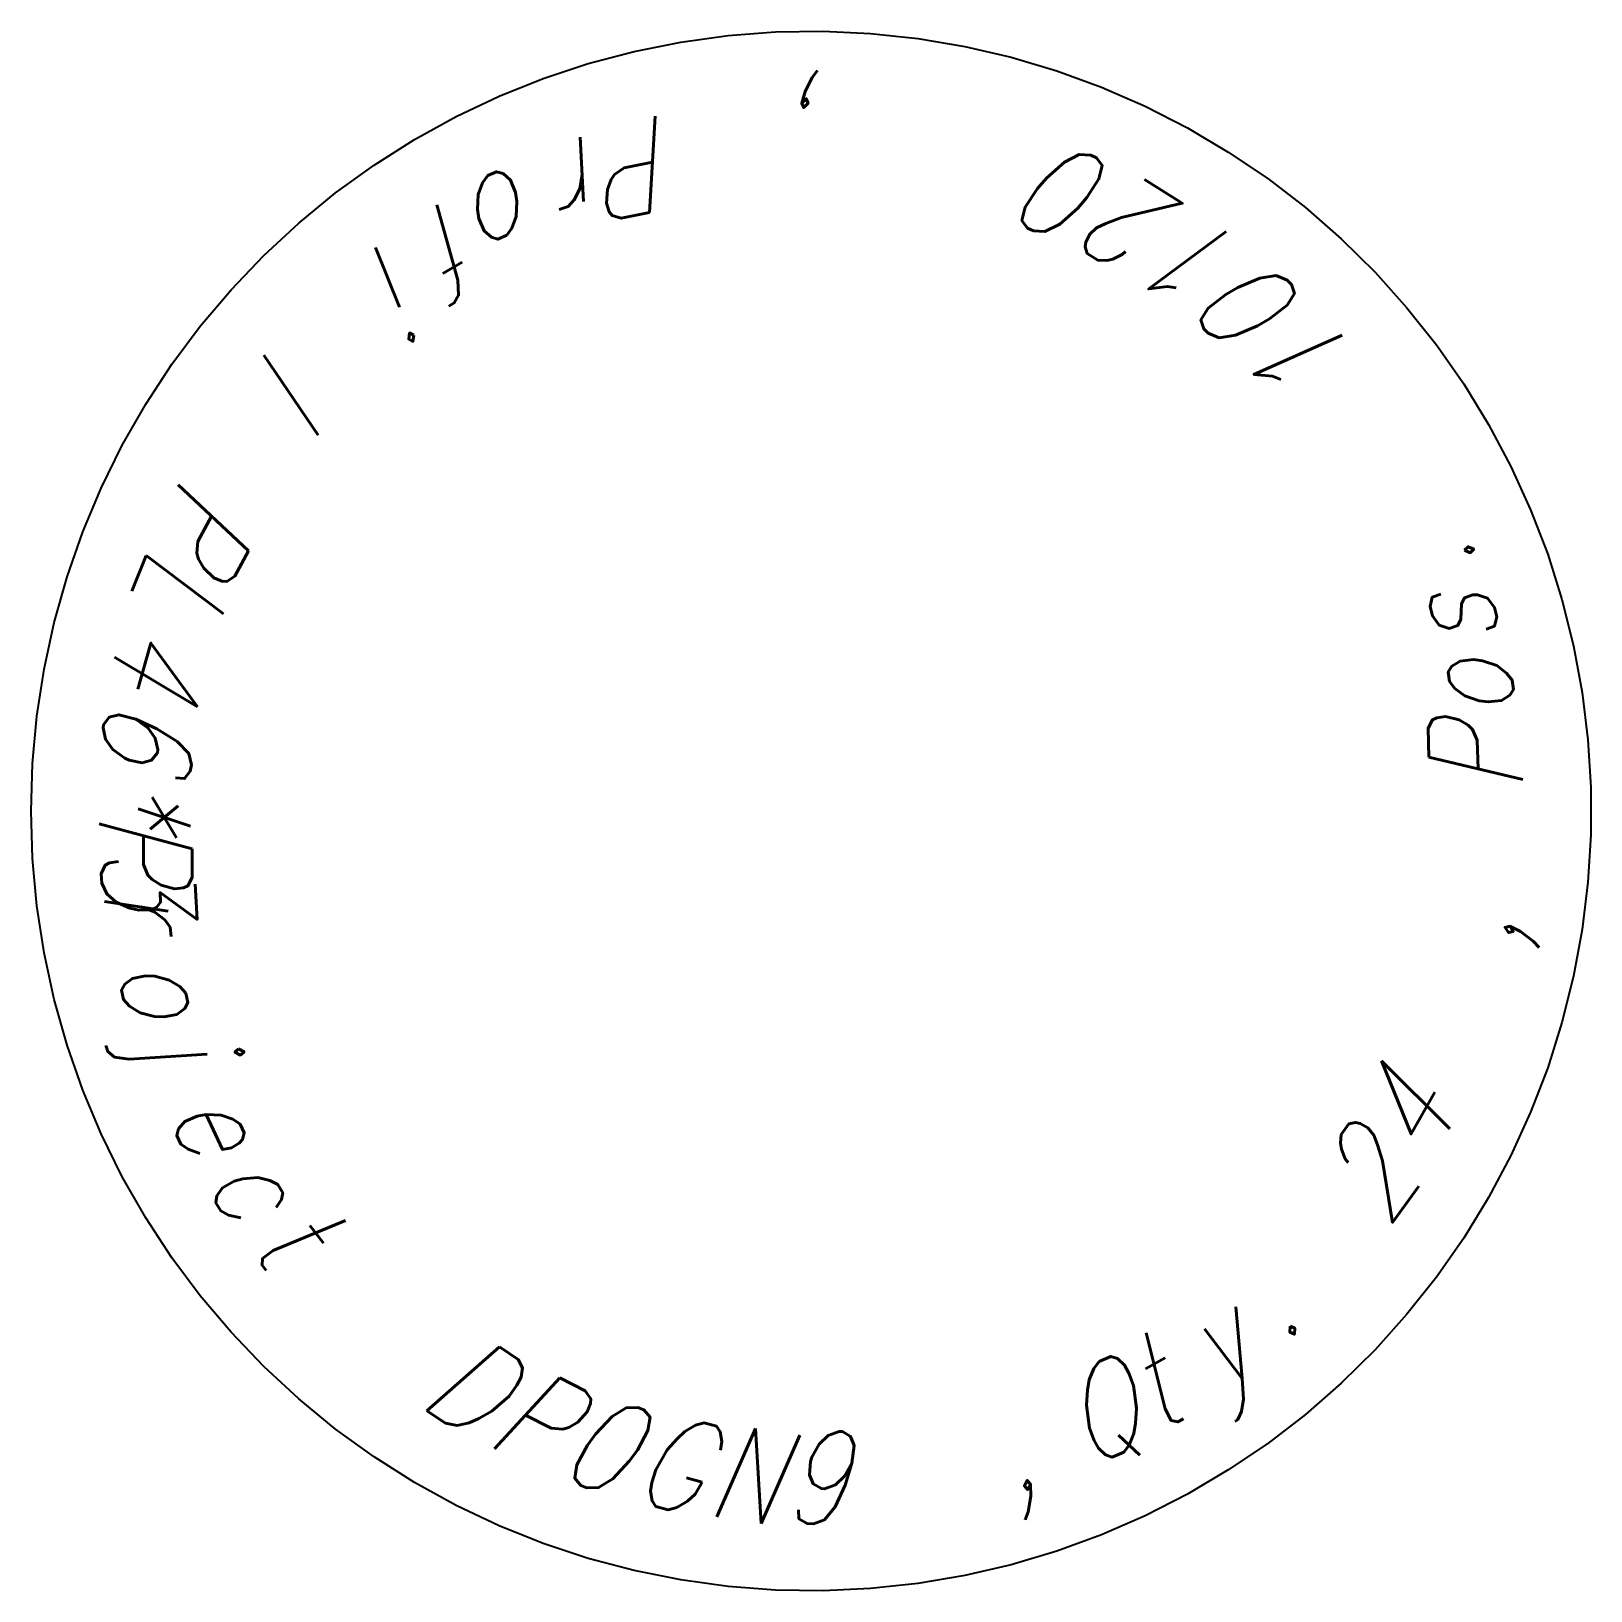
# Model space of a CAD drawing. Extents: x 0 to 46, y -23 to 23.
import ezdxf

# ---------------------------------------------------------------- set-up
doc = ezdxf.new("R2010")
doc.units = 0
doc.header["$LTSCALE"] = 10
doc.layers.add('TEILE', color=7, linetype='CONTINUOUS')
doc.layers.add('UNTERSCHRIFT', color=7, linetype='CONTINUOUS')
doc.styles.get("Standard").update_dxf_attribs({"font": 'ROMANS'})

msp = doc.modelspace()

# ---------------------------------------------------------------- linework, layer by layer
at = {"layer": 'TEILE', "color": 2}
for p, q in [((21.948072, 22.975931), (23.350733, 22.997324)), ((23.350733, 22.997324), (24.752087, 22.933168)), ((17.784349, 22.400826), (19.159695, 22.677126)), ((19.159695, 22.677126), (20.549326, 22.869064)), ((20.549326, 22.869064), (21.948072, 22.975931)), ((24.752087, 22.933168), (26.146925, 22.783697)), ((26.146925, 22.783697), (27.530056, 22.549469)), ((27.530056, 22.549469), (28.896334, 22.231358)), ((16.42841, 22.041191), (17.784349, 22.400826)), ((28.896334, 22.231358), (30.240679, 21.830542)), ((15.096913, 21.599564), (16.42841, 22.041191)), ((30.240679, 21.830542), (31.558086, 21.348515)), ((13.794819, 21.077585), (15.096913, 21.599564)), ((31.558086, 21.348515), (32.843658, 20.787071)), ((12.526969, 20.477198), (13.794819, 21.077585)), ((32.843658, 20.787071), (34.092609, 20.148298)), ((11.298077, 19.800631), (12.526969, 20.477198)), ((10.112719, 19.050406), (11.298077, 19.800631)), ((34.092609, 20.148298), (35.300297, 19.434574)), ((35.300297, 19.434574), (36.462227, 18.64855)), ((8.975302, 18.229311), (10.112719, 19.050406)), ((36.462227, 18.64855), (37.574078, 17.793152)), ((7.890057, 17.340405), (8.975302, 18.229311)), ((37.574078, 17.793152), (38.63171, 16.871563)), ((6.861022, 16.386988), (7.890057, 17.340405)), ((38.63171, 16.871563), (39.631191, 15.887211)), ((5.892026, 15.372612), (6.861022, 16.386988)), ((39.631191, 15.887211), (40.568806, 14.843758)), ((4.986672, 14.30105), (5.892026, 15.372612)), ((40.568806, 14.843758), (41.441059, 13.745083)), ((4.148329, 13.176285), (4.986672, 14.30105)), ((41.441059, 13.745083), (42.244713, 12.595277)), ((3.380115, 12.002505), (4.148329, 13.176285)), ((42.244713, 12.595277), (42.976776, 11.398616)), ((2.684889, 10.784074), (3.380115, 12.002505)), ((42.976776, 11.398616), (43.634521, 10.159551)), ((2.065236, 9.525526), (2.684889, 10.784074)), ((43.634521, 10.159551), (44.215508, 8.88269)), ((1.523461, 8.231543), (2.065236, 9.525526)), ((44.215508, 8.88269), (44.717567, 7.572787)), ((1.061581, 6.906936), (1.523461, 8.231543)), ((44.717567, 7.572787), (45.13884, 6.234712)), ((0.681313, 5.556636), (1.061581, 6.906936)), ((45.13884, 6.234712), (45.477757, 4.873443)), ((0.384072, 4.185666), (0.681313, 5.556636)), ((45.477757, 4.873443), (45.733051, 3.494045)), ((0.170964, 2.799124), (0.384072, 4.185666)), ((45.733051, 3.494045), (45.903778, 2.101648)), ((0.042781, 1.402169), (0.170964, 2.799124)), ((45.903778, 2.101648), (45.9893, 0.701434)), ((0, 0), (0.042781, 1.402169)), ((45.9893, 0.701434), (45.989304, -0.70139)), ((0, -0.000041), (0, 0)), ((0.042783, -1.402212), (0, -0.000041)), ((45.989304, -0.70139), (45.903782, -2.101604)), ((0.170969, -2.799166), (0.042783, -1.402212)), ((45.903782, -2.101604), (45.733055, -3.494001)), ((0.38408, -4.185708), (0.170969, -2.799166)), ((45.733055, -3.494001), (45.477768, -4.8734)), ((0.681323, -5.556678), (0.38408, -4.185708)), ((45.477768, -4.8734), (45.138855, -6.234669)), ((1.061594, -6.906977), (0.681323, -5.556678)), ((45.138855, -6.234669), (44.717583, -7.572745)), ((1.523477, -8.231582), (1.061594, -6.906977)), ((44.717583, -7.572745), (44.215527, -8.88265)), ((2.065253, -9.525565), (1.523477, -8.231582)), ((44.215527, -8.88265), (43.634544, -10.159511)), ((2.684909, -10.784112), (2.065253, -9.525565)), ((43.634544, -10.159511), (42.976795, -11.398578)), ((3.380137, -12.002541), (2.684909, -10.784112)), ((42.976795, -11.398578), (42.244736, -12.595242)), ((4.148354, -13.176321), (3.380137, -12.002541)), ((42.244736, -12.595242), (41.441082, -13.745049)), ((4.986699, -14.301083), (4.148354, -13.176321)), ((41.441082, -13.745049), (40.568832, -14.843723)), ((5.892055, -15.372644), (4.986699, -14.301083)), ((40.568832, -14.843723), (39.631222, -15.887179)), ((6.861053, -16.38702), (5.892055, -15.372644)), ((39.631222, -15.887179), (38.631741, -16.871532)), ((7.890089, -17.340433), (6.861053, -16.38702)), ((38.631741, -16.871532), (37.574112, -17.793125)), ((8.975335, -18.229338), (7.890089, -17.340433)), ((37.574112, -17.793125), (36.462261, -18.648525)), ((10.112754, -19.05043), (8.975335, -18.229338)), ((36.462261, -18.648525), (35.300335, -19.434549)), ((11.298114, -19.800653), (10.112754, -19.05043)), ((35.300335, -19.434549), (34.092648, -20.148277)), ((12.527007, -20.477217), (11.298114, -19.800653)), ((34.092648, -20.148277), (32.843697, -20.787052)), ((13.794859, -21.077604), (12.527007, -20.477217)), ((15.096954, -21.599579), (13.794859, -21.077604)), ((32.843697, -20.787052), (31.558128, -21.348499)), ((16.42845, -22.041204), (15.096954, -21.599579)), ((31.558128, -21.348499), (30.240719, -21.830528)), ((17.784391, -22.400835), (16.42845, -22.041204)), ((30.240719, -21.830528), (28.896374, -22.231346)), ((19.159737, -22.677134), (17.784391, -22.400835)), ((28.896374, -22.231346), (27.530098, -22.549459)), ((20.549366, -22.86907), (19.159737, -22.677134)), ((21.948112, -22.975933), (20.549366, -22.86907)), ((23.350775, -22.997324), (21.948112, -22.975933)), ((24.752131, -22.933163), (23.350775, -22.997324)), ((26.146967, -22.783691), (24.752131, -22.933163)), ((27.530098, -22.549459), (26.146967, -22.783691))]:
    msp.add_line(p, q, dxfattribs=at)

# ---------------------------------------------------------------- texts
at = {"layer": 'UNTERSCHRIFT', "color": 2, "oblique": 15, "width": 0.8}
for s, rotation, p in [(',', 179.115585, (23.324129, 20.997498)), ('P', -168.367416, (18.765652, 20.568672)), ('r', -162.108917, (16.548607, 19.984482)), ('0', 154.081573, (32.178902, 18.887766)), ('o', -155.850403, (14.408461, 19.162083)), ('2', 147.82309, (34.183235, 17.774567)), ('f', -149.591904, (12.37072, 18.111279)), ('1', 141.56459, (36.054268, 16.449501)), ('i', -143.333405, (10.459679, 16.844593)), ('0', 135.306076, (37.769699, 14.928361)), ('1', 129.047577, (39.309078, 13.22928)), ('l', -130.816391, (7.107022, 13.72637)), ('P', -118.2994, (4.509863, 9.955644)), ('L', -112.040901, (3.534753, 7.880619)), ('.', 110.272064, (42.699211, 7.276051)), ('s', 104.013573, (43.375008, 5.085189)), ('4', -105.782387, (2.791662, 5.71166)), ('o', 97.755051, (43.80793, 2.833713)), ('6', -99.523903, (2.289447, 3.47462)), ('P', 91.496552, (43.992836, 0.54846)), ('*', -93.265388, (2.034095, 1.196163)), ('P', -89.999985, (2, 0.000002)), ('3', -87.006874, (2.028649, -1.096551)), ('r', -83.741486, (2.125157, -2.2893)), (',', 78.979553, (43.61274, -4.014341)), ('o', -77.482986, (2.499134, -4.551314)), ('j', -71.224487, (3.117474, -6.759079)), ('4', 60.204033, (41.223812, -10.435163)), ('e', -64.965981, (3.972807, -8.886277)), ('2', 53.945545, (39.977615, -12.35963)), ('c', -58.707478, (5.054938, -10.907555)), ('t', -52.448975, (6.350968, -12.798817)), ('y', 35.170033, (35.096104, -17.166368)), ('t', 28.911537, (33.152634, -18.38271)), ('.', 41.428539, (36.895393, -15.745411)), ('D', -33.673473, (11.356354, -17.476427)), ('Q', 22.653034, (31.088144, -19.379936)), ('P', -27.414968, (13.330929, -18.641594)), ('0', -21.156477, (15.420757, -19.584562)), ('G', -14.897978, (17.600927, -20.294086)), ('N', -8.639478, (19.845451, -20.761715)), ('9', -2.380965, (22.127579, -20.981869)), (',', 16.394535, (28.927248, -20.146158))]:
    msp.add_text(s, height=2.75, rotation=rotation, dxfattribs=at).set_placement(p)

doc.saveas('drawing.dxf')
